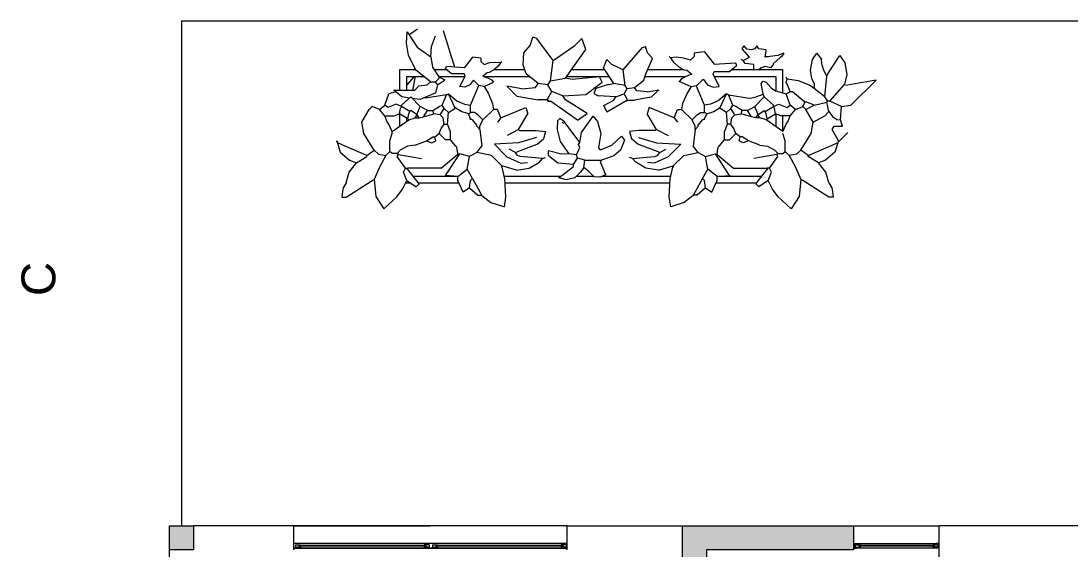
# Model space of a CAD drawing. Header units: inches. Extents: x -1721 to -596, y -6348 to -3031.
# Drawn here: x -890.56 to -884.42, y -3222.48 to -3219.39 of the extents above; entities that cross this region are included whole.
import ezdxf

# ---------------------------------------------------------------- set-up
doc = ezdxf.new("R2010")
doc.units = ezdxf.units.IN
doc.header["$MEASUREMENT"] = 0
for name, color, linetype, lineweight in [('0_Num_Penna__7', 7, 'Continuous', 18), ('A-FLOR-FTPT_Num_Penna__6', 6, 'Continuous', 18), ('A-FLOR-PATT_Num_Penna__8', 8, 'Continuous', 18), ('A-FURN_Num_Penna__8', 8, 'Continuous', 18), ('A-GLAZ-FULL_Num_Penna__4', 4, 'Continuous', 18), ('A-WALL-FULL_Num_Penna__7', 7, 'Continuous', 18), ('piante_Num_Penna__94', 94, 'Continuous', 18)]:
    doc.layers.add(name, color=color, linetype=linetype, lineweight=lineweight)
doc.styles.add('GENERATED_STYLE_1', font='Arial.ttf')

msp = doc.modelspace()

# ---------------------------------------------------------------- hatches: boundary and pattern name
at = {"layer": 'A-FLOR-PATT_Num_Penna__8', "linetype": 'Continuous', "lineweight": 18}
for points in [[(-889.6878, -3222.3443), (-889.6878, -3222.4843), (-889.5478, -3222.4843), (-889.5478, -3222.3443)], [(-886.6878, -3222.3443), (-886.6878, -3222.5943), (-886.5478, -3222.5943), (-886.5478, -3222.4843), (-885.6878, -3222.4843), (-885.6878, -3222.3443)], [(-888.946, -3222.4481), (-888.9627, -3222.4481), (-888.9627, -3222.4743), (-888.946, -3222.4743), (-888.946, -3222.4718), (-888.9602, -3222.4718), (-888.9602, -3222.4506), (-888.946, -3222.4506)], [(-887.3794, -3222.4481), (-887.3794, -3222.4506), (-887.3652, -3222.4506), (-887.3652, -3222.4718), (-887.3794, -3222.4718), (-887.3794, -3222.4743), (-887.3627, -3222.4743), (-887.3627, -3222.4481)], [(-885.6853, -3222.4718), (-885.6853, -3222.4481), (-885.6878, -3222.4481), (-885.6878, -3222.4743), (-885.6712, -3222.4743), (-885.6712, -3222.4718)], [(-885.1903, -3222.4718), (-885.2045, -3222.4718), (-885.2045, -3222.4743), (-885.1878, -3222.4743), (-885.1878, -3222.4481), (-885.1903, -3222.4481)]]:
    msp.add_hatch(color=8, dxfattribs=at).paths.add_polyline_path(points)

# ---------------------------------------------------------------- linework, layer by layer
at = {"layer": 'A-FLOR-FTPT_Num_Penna__6', "color": 6, "linetype": 'Continuous', "lineweight": 18}
for q in [(-883.6878, -3219.3943), (-889.6178, -3222.3443)]:
    msp.add_line((-889.6178, -3219.3943), q, dxfattribs=at)
at = {"layer": 'A-FURN_Num_Penna__8', "color": 8, "linetype": 'Continuous', "lineweight": 18}
for p, q in [((-888.9627, -3222.3443), (-888.1627, -3222.3443)), ((-885.6878, -3222.3444), (-885.1878, -3222.3444))]:
    msp.add_line(p, q, dxfattribs=at)
at = {"layer": 'A-FURN_Num_Penna__8', "color": 8, "linetype": 'Continuous', "lineweight": 18, "flags": 128}
for points in [[(-888.3405, -3219.7979), (-888.3405, -3219.6779), (-888.2494, -3219.6779)], [(-888.3008, -3219.7979), (-888.3008, -3219.7177), (-888.2019, -3219.7177)], [(-888.1406, -3219.6779), (-888.0691, -3219.6779)], [(-888.1137, -3219.7177), (-887.9594, -3219.7177)], [(-887.8507, -3219.7177), (-887.5853, -3219.7177)], [(-887.7886, -3219.6779), (-887.6112, -3219.6779)], [(-887.3657, -3219.7177), (-887.1172, -3219.7177)], [(-887.3373, -3219.6779), (-887.1429, -3219.6779)], [(-886.9063, -3219.7177), (-886.6681, -3219.7177)], [(-886.8914, -3219.6779), (-886.6812, -3219.6779)], [(-886.5031, -3219.7177), (-886.1435, -3219.7177), (-886.1435, -3219.8019)], [(-886.4002, -3219.6779), (-886.1037, -3219.6779), (-886.1037, -3219.8137)], [(-888.3405, -3220.0084), (-888.3405, -3219.9378)], [(-888.3008, -3219.9811), (-888.3008, -3219.9626)], [(-886.1435, -3219.9361), (-886.1435, -3220.0107)], [(-886.1037, -3219.9482), (-886.1037, -3220.0379)], [(-888.0008, -3220.302), (-888.2619, -3220.302)], [(-887.3996, -3220.302), (-887.7304, -3220.302)], [(-887.2078, -3220.302), (-887.3091, -3220.302)], [(-886.7568, -3220.302), (-887.158, -3220.302)], [(-888.2784, -3220.3417), (-888.3076, -3220.3417)], [(-887.9946, -3220.3417), (-888.2301, -3220.3417)], [(-886.7616, -3220.3417), (-887.7257, -3220.3417)], [(-886.2571, -3220.3417), (-886.4926, -3220.3417)], [(-889.6878, -3222.3443), (-889.6178, -3222.3443)], [(-887.3627, -3222.3443), (-888.9627, -3222.3443)]]:
    msp.add_lwpolyline(points, dxfattribs=at)
at = {"layer": 'A-GLAZ-FULL_Num_Penna__4', "color": 4, "linetype": 'Continuous', "lineweight": 18}
for p, q in [((-888.1627, -3222.4481), (-888.9627, -3222.4481)), ((-888.9627, -3222.4743), (-888.1794, -3222.4743)), ((-888.1627, -3222.4743), (-888.9627, -3222.4743)), ((-888.9505, -3222.4545), (-888.9505, -3222.4679)), ((-888.9505, -3222.4545), (-888.9213, -3222.4545)), ((-888.9505, -3222.4679), (-888.9213, -3222.4679)), ((-888.1885, -3222.4587), (-888.9313, -3222.4587)), ((-888.9313, -3222.4637), (-888.9313, -3222.4587)), ((-888.1885, -3222.4637), (-888.9313, -3222.4637)), ((-888.9213, -3222.4545), (-888.9213, -3222.4587)), ((-888.9213, -3222.4637), (-888.9213, -3222.4679)), ((-888.1694, -3222.4545), (-888.1985, -3222.4545)), ((-888.1985, -3222.4545), (-888.1985, -3222.4587)), ((-888.1985, -3222.4637), (-888.1985, -3222.4679)), ((-888.1694, -3222.4679), (-888.1985, -3222.4679)), ((-888.1885, -3222.4587), (-888.1885, -3222.4637)), ((-888.1794, -3222.4743), (-888.1627, -3222.4743)), ((-888.1694, -3222.4545), (-888.1694, -3222.4679)), ((-887.3627, -3222.4481), (-888.1627, -3222.4481)), ((-888.1627, -3222.4743), (-887.3794, -3222.4743)), ((-887.3627, -3222.4743), (-888.1627, -3222.4743)), ((-888.1505, -3222.4545), (-888.1505, -3222.4679)), ((-888.1505, -3222.4545), (-888.1213, -3222.4545)), ((-888.1505, -3222.4679), (-888.1213, -3222.4679)), ((-887.3885, -3222.4587), (-888.1313, -3222.4587)), ((-888.1313, -3222.4637), (-888.1313, -3222.4587)), ((-887.3885, -3222.4637), (-888.1313, -3222.4637)), ((-888.1213, -3222.4545), (-888.1213, -3222.4587)), ((-888.1213, -3222.4637), (-888.1213, -3222.4679)), ((-887.3694, -3222.4545), (-887.3985, -3222.4545)), ((-887.3985, -3222.4545), (-887.3985, -3222.4587)), ((-887.3985, -3222.4637), (-887.3985, -3222.4679)), ((-887.3694, -3222.4679), (-887.3985, -3222.4679)), ((-887.3885, -3222.4587), (-887.3885, -3222.4637)), ((-887.3794, -3222.4481), (-887.3794, -3222.4506)), ((-887.3794, -3222.4506), (-887.3652, -3222.4506)), ((-887.3794, -3222.4718), (-887.3794, -3222.4743)), ((-887.3794, -3222.4743), (-887.3627, -3222.4743)), ((-887.3694, -3222.4545), (-887.3694, -3222.4679)), ((-887.3652, -3222.4506), (-887.3652, -3222.4718)), ((-885.6878, -3222.4481), (-885.6712, -3222.4481)), ((-885.6878, -3222.4743), (-885.6712, -3222.4743)), ((-885.6853, -3222.4481), (-885.6853, -3222.4718)), ((-885.6712, -3222.4718), (-885.6853, -3222.4718)), ((-885.6774, -3222.4545), (-885.6482, -3222.4545)), ((-885.6774, -3222.4679), (-885.6774, -3222.4545)), ((-885.6774, -3222.4679), (-885.6482, -3222.4679)), ((-885.6712, -3222.4481), (-885.2045, -3222.4481)), ((-885.6712, -3222.4718), (-885.6712, -3222.4743)), ((-885.2045, -3222.4743), (-885.6712, -3222.4743)), ((-885.2137, -3222.4587), (-885.6582, -3222.4587)), ((-885.6582, -3222.4587), (-885.6582, -3222.4637)), ((-885.2137, -3222.4637), (-885.6582, -3222.4637)), ((-885.6482, -3222.4587), (-885.6482, -3222.4545)), ((-885.6482, -3222.4679), (-885.6482, -3222.4637)), ((-885.1983, -3222.4545), (-885.2237, -3222.4545)), ((-885.2237, -3222.4587), (-885.2237, -3222.4545)), ((-885.2237, -3222.4679), (-885.2237, -3222.4637)), ((-885.1983, -3222.4679), (-885.2237, -3222.4679)), ((-885.2137, -3222.4637), (-885.2137, -3222.4587)), ((-885.1878, -3222.4481), (-885.2045, -3222.4481)), ((-885.2045, -3222.4718), (-885.1903, -3222.4718)), ((-885.2045, -3222.4718), (-885.2045, -3222.4743)), ((-885.2045, -3222.4718), (-885.1903, -3222.4718)), ((-885.2045, -3222.4743), (-885.2045, -3222.4718)), ((-885.1878, -3222.4743), (-885.2045, -3222.4743)), ((-885.1983, -3222.4679), (-885.1983, -3222.4545)), ((-885.1903, -3222.4481), (-885.1903, -3222.4718)), ((-885.1903, -3222.4718), (-885.1903, -3222.4481))]:
    msp.add_line(p, q, dxfattribs=at)
at = {"layer": 'A-WALL-FULL_Num_Penna__7', "color": 7, "linetype": 'Continuous', "lineweight": 18}
for p, q in [((-889.6878, -3222.8943), (-889.6878, -3222.3443)), ((-888.9627, -3222.3443), (-889.5478, -3222.3443)), ((-888.9627, -3222.3443), (-888.9627, -3222.4843)), ((-887.3627, -3222.4843), (-887.3627, -3222.3443)), ((-887.3627, -3222.3443), (-886.6878, -3222.3443)), ((-885.1878, -3225.5043), (-885.1878, -3222.3443)), ((-884.3478, -3222.3443), (-885.1878, -3222.3444))]:
    msp.add_line(p, q, dxfattribs=at)
at = {"layer": 'A-WALL-FULL_Num_Penna__7', "color": 7, "linetype": 'Continuous', "lineweight": 18, "flags": 128}
msp.add_lwpolyline([(-889.6878, -3222.3443), (-889.5478, -3222.3443), (-889.5478, -3222.4843), (-889.6878, -3222.4843)], dxfattribs=at)
msp.add_lwpolyline([(-886.6878, -3222.4843), (-886.6878, -3222.3443), (-885.6878, -3222.3443), (-885.6878, -3222.4843), (-886.5478, -3222.4843), (-886.5478, -3222.5943), (-886.6878, -3222.5943)], close=True, dxfattribs=at)
at = {"layer": 'piante_Num_Penna__94', "color": 94, "linetype": 'Continuous', "lineweight": 18}
for p, q in [((-888.3028, -3219.5241), (-888.2983, -3219.4585)), ((-888.2983, -3219.4585), (-888.2402, -3219.5476)), ((-888.2814, -3219.4713), (-888.2368, -3219.4401)), ((-888.0881, -3219.4507), (-888.0203, -3219.6639)), ((-888.2894, -3219.5944), (-888.3028, -3219.5241)), ((-888.1551, -3219.5429), (-888.1327, -3219.4819)), ((-887.6164, -3219.5811), (-887.5793, -3219.5371)), ((-887.5793, -3219.5371), (-887.5634, -3219.4894)), ((-887.5396, -3219.4974), (-887.5634, -3219.4894)), ((-887.4443, -3219.6244), (-887.5396, -3219.4974)), ((-887.4443, -3219.6244), (-887.3172, -3219.5371)), ((-887.3172, -3219.5371), (-887.2775, -3219.4974)), ((-887.2537, -3219.5609), (-887.2775, -3219.4974)), ((-888.2475, -3219.6818), (-888.2894, -3219.5944)), ((-888.2402, -3219.5476), (-888.1596, -3219.6038)), ((-888.1596, -3219.6038), (-888.1551, -3219.5429)), ((-887.62, -3219.6499), (-887.6164, -3219.5811)), ((-887.3728, -3219.7277), (-887.2537, -3219.5609)), ((-887.0356, -3219.6794), (-886.9228, -3219.5494)), ((-886.9228, -3219.5494), (-886.9045, -3219.5433)), ((-886.8923, -3219.5799), (-886.9045, -3219.5433)), ((-886.8637, -3219.6138), (-886.8923, -3219.5799)), ((-886.6197, -3219.5798), (-886.561, -3219.5725)), ((-886.6197, -3219.5798), (-886.6197, -3219.6018)), ((-886.561, -3219.5725), (-886.5024, -3219.6458)), ((-886.3393, -3219.5572), (-886.3271, -3219.5389)), ((-886.2965, -3219.6061), (-886.3393, -3219.5572)), ((-886.3116, -3219.5589), (-886.3271, -3219.5389)), ((-886.2866, -3219.5633), (-886.3116, -3219.5589)), ((-886.2657, -3219.5567), (-886.2866, -3219.5633)), ((-886.2538, -3219.5389), (-886.2657, -3219.5567)), ((-886.2416, -3219.5572), (-886.2538, -3219.5389)), ((-886.1988, -3219.5633), (-886.2416, -3219.5572)), ((-886.2049, -3219.6061), (-886.1988, -3219.5695)), ((-886.1988, -3219.5695), (-886.1988, -3219.5633)), ((-886.1311, -3219.596), (-886.176, -3219.6026)), ((-886.1377, -3219.6244), (-886.095, -3219.5878)), ((-886.095, -3219.5817), (-886.1311, -3219.596)), ((-886.095, -3219.5878), (-886.095, -3219.5817)), ((-885.9056, -3219.5817), (-885.9308, -3219.6201)), ((-885.9056, -3219.5817), (-885.8751, -3219.6183)), ((-885.8384, -3219.7038), (-885.7686, -3219.596)), ((-885.7686, -3219.596), (-885.7398, -3219.6387)), ((-888.1596, -3219.6038), (-888.1496, -3219.6648)), ((-887.9158, -3219.6061), (-887.9647, -3219.6672)), ((-887.867, -3219.6122), (-887.9158, -3219.6061)), ((-887.867, -3219.6122), (-887.867, -3219.6305)), ((-887.867, -3219.6305), (-887.8486, -3219.6489)), ((-887.8486, -3219.6489), (-887.8151, -3219.6378)), ((-887.8151, -3219.6378), (-887.7792, -3219.6343)), ((-887.7658, -3219.6578), (-887.7938, -3219.6825)), ((-887.7792, -3219.6343), (-887.7509, -3219.6366)), ((-887.7509, -3219.6366), (-887.7658, -3219.6578)), ((-887.7509, -3219.6366), (-887.7448, -3219.6305)), ((-887.6031, -3219.7038), (-887.62, -3219.6499)), ((-887.4602, -3219.7436), (-887.4443, -3219.6244)), ((-887.1497, -3219.6676), (-887.1313, -3219.6187)), ((-887.1008, -3219.6492), (-887.1313, -3219.6187)), ((-887.0356, -3219.6794), (-887.1008, -3219.6492)), ((-886.9004, -3219.699), (-886.8637, -3219.6138)), ((-886.7589, -3219.6092), (-886.7662, -3219.6018)), ((-886.725, -3219.6064), (-886.7589, -3219.6092)), ((-886.7589, -3219.6092), (-886.7411, -3219.6346)), ((-886.7411, -3219.6346), (-886.7075, -3219.6642)), ((-886.6819, -3219.6106), (-886.725, -3219.6064)), ((-886.6417, -3219.6238), (-886.6819, -3219.6106)), ((-886.6197, -3219.6018), (-886.6417, -3219.6238)), ((-886.5024, -3219.6458), (-886.3778, -3219.6385)), ((-886.4144, -3219.6898), (-886.3704, -3219.6531)), ((-886.3704, -3219.6531), (-886.3778, -3219.6385)), ((-886.3454, -3219.6183), (-886.3332, -3219.6244)), ((-886.3332, -3219.6244), (-886.2965, -3219.6061)), ((-886.321, -3219.6428), (-886.3332, -3219.6244)), ((-886.2721, -3219.6489), (-886.321, -3219.6428)), ((-886.2721, -3219.6794), (-886.2721, -3219.6489)), ((-886.2041, -3219.6594), (-886.2281, -3219.6671)), ((-886.176, -3219.6026), (-886.2049, -3219.6061)), ((-886.186, -3219.6038), (-886.2045, -3219.6038)), ((-886.1744, -3219.6672), (-886.2041, -3219.6594)), ((-886.1622, -3219.655), (-886.1744, -3219.6672)), ((-886.1622, -3219.655), (-886.156, -3219.6489)), ((-886.156, -3219.6428), (-886.1377, -3219.6244)), ((-886.156, -3219.6489), (-886.156, -3219.6428)), ((-886.1037, -3219.6038), (-886.1137, -3219.6038)), ((-885.9308, -3219.6201), (-885.9412, -3219.6813)), ((-885.8734, -3219.6441), (-885.8751, -3219.6183)), ((-885.8629, -3219.6835), (-885.8734, -3219.6441)), ((-885.7398, -3219.6387), (-885.7273, -3219.7065)), ((-888.257, -3219.7177), (-888.3008, -3219.7665)), ((-888.2657, -3219.7979), (-888.2497, -3219.7177)), ((-888.162, -3219.749), (-888.2475, -3219.6818)), ((-888.1496, -3219.6648), (-888.1081, -3219.7259)), ((-888.0747, -3219.6733), (-888.0685, -3219.6611)), ((-888.038, -3219.7038), (-888.0747, -3219.6733)), ((-887.9647, -3219.6672), (-888.0685, -3219.6611)), ((-887.9647, -3219.7038), (-888.038, -3219.7038)), ((-887.9891, -3219.7771), (-887.9586, -3219.7161)), ((-887.9586, -3219.7161), (-887.9647, -3219.7038)), ((-887.8303, -3219.6977), (-887.8548, -3219.7161)), ((-887.8548, -3219.7161), (-887.8263, -3219.7272)), ((-887.8185, -3219.6954), (-887.8303, -3219.6977)), ((-887.7938, -3219.6825), (-887.8185, -3219.6954)), ((-887.5316, -3219.7594), (-887.6031, -3219.7038)), ((-887.1743, -3219.7197), (-887.3331, -3219.7356)), ((-887.1584, -3219.7515), (-887.1743, -3219.7197)), ((-887.0906, -3219.7588), (-887.1497, -3219.6676)), ((-887.0234, -3219.771), (-887.0356, -3219.6794)), ((-886.9135, -3219.7405), (-886.9004, -3219.699)), ((-886.7075, -3219.6642), (-886.6778, -3219.6797)), ((-886.6684, -3219.7178), (-886.694, -3219.7319)), ((-886.6778, -3219.6797), (-886.6636, -3219.6825)), ((-886.6343, -3219.7045), (-886.6684, -3219.7178)), ((-886.6636, -3219.6825), (-886.6343, -3219.7045)), ((-886.5097, -3219.7045), (-886.5024, -3219.6898)), ((-886.4731, -3219.7778), (-886.5097, -3219.7045)), ((-886.5024, -3219.6898), (-886.4144, -3219.6898)), ((-886.2416, -3219.6794), (-886.2721, -3219.6794)), ((-886.2281, -3219.6671), (-886.2416, -3219.6794)), ((-885.9412, -3219.6813), (-885.9339, -3219.7294)), ((-885.8445, -3219.7161), (-885.8629, -3219.6835)), ((-885.8567, -3219.8382), (-885.8445, -3219.7161)), ((-885.8445, -3219.7161), (-885.8384, -3219.7038)), ((-885.7273, -3219.7065), (-885.7407, -3219.7649)), ((-888.2536, -3219.7979), (-888.2292, -3219.7734)), ((-888.2292, -3219.7734), (-888.1803, -3219.7673)), ((-888.1803, -3219.7673), (-888.162, -3219.749)), ((-888.162, -3219.749), (-888.1315, -3219.749)), ((-888.107, -3219.7246), (-888.1315, -3219.749)), ((-888.1192, -3219.7673), (-888.1315, -3219.749)), ((-888.1295, -3219.8135), (-888.1192, -3219.7673)), ((-888.08, -3219.7412), (-888.1204, -3219.7694)), ((-888.076, -3219.7401), (-888.107, -3219.7246)), ((-887.9599, -3219.7801), (-887.9891, -3219.7771)), ((-887.9318, -3219.7683), (-887.9599, -3219.7801)), ((-887.9097, -3219.7405), (-887.9318, -3219.7683)), ((-887.9281, -3219.8871), (-887.8792, -3219.771)), ((-887.8792, -3219.771), (-887.9097, -3219.7405)), ((-887.8486, -3219.7771), (-887.8792, -3219.771)), ((-887.8486, -3219.7771), (-887.7937, -3219.7527)), ((-887.8486, -3219.7771), (-887.8252, -3219.8153)), ((-887.8263, -3219.7272), (-887.805, -3219.7389)), ((-887.805, -3219.7389), (-887.7937, -3219.7527)), ((-887.7148, -3219.7759), (-887.6565, -3219.8332)), ((-887.6269, -3219.7912), (-887.7148, -3219.7759)), ((-887.5475, -3219.7832), (-887.5316, -3219.7594)), ((-887.476, -3219.7674), (-887.5316, -3219.7594)), ((-887.476, -3219.7674), (-887.4602, -3219.7436)), ((-887.4522, -3219.8071), (-887.476, -3219.7674)), ((-887.4602, -3219.7436), (-887.3728, -3219.7277)), ((-887.3331, -3219.7356), (-887.3728, -3219.7277)), ((-887.2537, -3219.823), (-887.1584, -3219.7515)), ((-887.1211, -3219.7649), (-887.1957, -3219.7881)), ((-887.1211, -3219.7649), (-887.0906, -3219.7588)), ((-887.0234, -3219.771), (-887.0906, -3219.7588)), ((-887.0112, -3219.7894), (-887.0234, -3219.771)), ((-886.9684, -3219.7832), (-886.9135, -3219.7405)), ((-886.694, -3219.7319), (-886.7076, -3219.7484)), ((-886.6417, -3219.7778), (-886.7076, -3219.7484)), ((-886.6386, -3219.7771), (-886.662, -3219.8153)), ((-886.6386, -3219.7771), (-886.6081, -3219.771)), ((-886.5592, -3219.8871), (-886.6081, -3219.771)), ((-886.605, -3219.7704), (-886.5683, -3219.7338)), ((-886.5683, -3219.7338), (-886.5419, -3219.7672)), ((-886.5419, -3219.7672), (-886.5082, -3219.7813)), ((-886.5082, -3219.7813), (-886.4731, -3219.7778)), ((-886.2293, -3219.7588), (-886.2171, -3219.7466)), ((-886.2171, -3219.8199), (-886.2293, -3219.7588)), ((-886.2171, -3219.7466), (-886.1988, -3219.7527)), ((-886.1988, -3219.7527), (-886.1697, -3219.7852)), ((-886.0766, -3219.7344), (-886.0827, -3219.7222)), ((-886.0827, -3219.7527), (-886.0766, -3219.7344)), ((-886.0705, -3219.7771), (-886.0827, -3219.7527)), ((-886.0101, -3219.7436), (-886.0766, -3219.7344)), ((-886.0705, -3219.7344), (-886.0766, -3219.7344)), ((-886.0583, -3219.8077), (-886.0705, -3219.7771)), ((-885.9464, -3219.7688), (-886.0101, -3219.7436)), ((-885.9178, -3219.7894), (-885.9464, -3219.7688)), ((-885.9339, -3219.7294), (-885.9178, -3219.7588)), ((-885.9178, -3219.7588), (-885.9178, -3219.7832)), ((-885.8262, -3219.8627), (-885.7407, -3219.7649)), ((-885.5566, -3219.7396), (-885.7346, -3219.771)), ((-885.704, -3219.8871), (-885.5566, -3219.7396)), ((-888.4289, -3219.8871), (-888.4045, -3219.8199)), ((-888.3648, -3219.8081), (-888.4045, -3219.8199)), ((-888.377, -3219.7979), (-888.2536, -3219.7979)), ((-888.3297, -3219.8383), (-888.3768, -3219.7979)), ((-888.3312, -3219.8871), (-888.2762, -3219.8382)), ((-888.2831, -3219.8444), (-888.3297, -3219.8383)), ((-888.2213, -3219.8932), (-888.2762, -3219.8382)), ((-888.1295, -3219.8135), (-888.2222, -3219.8523)), ((-888.1907, -3219.8443), (-888.2011, -3219.8435)), ((-888.0685, -3219.826), (-888.1907, -3219.8443)), ((-888.1295, -3219.8135), (-888.1275, -3219.8135)), ((-888.093, -3219.8871), (-888.0685, -3219.826)), ((-888.0685, -3219.826), (-888.0563, -3219.8199)), ((-888.0197, -3219.8993), (-888.0563, -3219.8199)), ((-888.0563, -3219.8199), (-888.007, -3219.8612)), ((-887.8252, -3219.8153), (-887.7983, -3219.8765)), ((-887.6565, -3219.8332), (-887.5316, -3219.8547)), ((-887.6269, -3219.7912), (-887.5475, -3219.7832)), ((-887.476, -3219.8468), (-887.4522, -3219.8071)), ((-887.3887, -3219.8309), (-887.4522, -3219.8071)), ((-887.3887, -3219.8309), (-887.2537, -3219.823)), ((-887.3728, -3219.8547), (-887.3887, -3219.8309)), ((-887.1957, -3219.7881), (-887.2058, -3219.8173)), ((-887.2058, -3219.8173), (-887.1822, -3219.8321)), ((-887.0784, -3219.8382), (-887.1822, -3219.8321)), ((-887.0906, -3219.8565), (-887.0784, -3219.8382)), ((-887.0784, -3219.8382), (-887.0295, -3219.8199)), ((-887.0295, -3219.8199), (-887.0112, -3219.7894)), ((-887.0112, -3219.8504), (-887.0295, -3219.8199)), ((-887.0112, -3219.7894), (-886.9684, -3219.7832)), ((-886.9562, -3219.8016), (-886.9684, -3219.7832)), ((-886.8724, -3219.84), (-886.9684, -3219.8565)), ((-886.8951, -3219.8077), (-886.9562, -3219.8016)), ((-886.8951, -3219.8077), (-886.8275, -3219.7959)), ((-886.8275, -3219.7959), (-886.8724, -3219.84)), ((-886.662, -3219.8153), (-886.6889, -3219.8765)), ((-886.4309, -3219.8199), (-886.4803, -3219.8612)), ((-886.4676, -3219.8993), (-886.4309, -3219.8199)), ((-886.4187, -3219.826), (-886.4309, -3219.8199)), ((-886.4187, -3219.826), (-886.2965, -3219.8443)), ((-886.3943, -3219.8871), (-886.4187, -3219.826)), ((-886.2965, -3219.8443), (-886.2688, -3219.842)), ((-886.2688, -3219.842), (-886.2167, -3219.8212)), ((-886.266, -3219.8932), (-886.211, -3219.8382)), ((-886.211, -3219.8382), (-886.2171, -3219.8199)), ((-886.156, -3219.8871), (-886.211, -3219.8382)), ((-886.1697, -3219.7852), (-886.1447, -3219.8016)), ((-886.1447, -3219.8016), (-886.0827, -3219.8199)), ((-886.0827, -3219.8199), (-886.0583, -3219.8077)), ((-886.0583, -3219.8871), (-886.0827, -3219.8199)), ((-886.0461, -3219.8077), (-886.0583, -3219.8077)), ((-885.9728, -3219.8688), (-886.0461, -3219.8077)), ((-885.9178, -3219.7894), (-885.9178, -3219.7832)), ((-885.8567, -3219.8382), (-885.9178, -3219.7894)), ((-885.8384, -3219.8627), (-885.8567, -3219.8382)), ((-888.5205, -3219.9115), (-888.5022, -3219.8932)), ((-888.4595, -3219.9115), (-888.5022, -3219.8932)), ((-888.4595, -3219.9115), (-888.4289, -3219.8871)), ((-888.4106, -3219.8993), (-888.4289, -3219.8871)), ((-888.3617, -3219.881), (-888.4106, -3219.8993)), ((-888.3312, -3219.8932), (-888.3617, -3219.881)), ((-888.3434, -3219.936), (-888.3373, -3219.9054)), ((-888.3373, -3219.9054), (-888.3312, -3219.8932)), ((-888.3312, -3219.8932), (-888.3312, -3219.8871)), ((-888.2823, -3219.9237), (-888.3312, -3219.8932)), ((-888.2222, -3219.8523), (-888.2681, -3219.8463)), ((-888.2396, -3219.936), (-888.2213, -3219.8932)), ((-888.1785, -3219.9176), (-888.2213, -3219.8932)), ((-888.148, -3219.9176), (-888.1113, -3219.8932)), ((-888.1113, -3219.8932), (-888.093, -3219.8871)), ((-888.1052, -3219.9421), (-888.0808, -3219.9054)), ((-888.0808, -3219.9054), (-888.093, -3219.8871)), ((-888.0563, -3219.9298), (-888.0808, -3219.9054)), ((-888.0563, -3219.9298), (-888.0197, -3219.9054)), ((-887.983, -3219.9237), (-888.0197, -3219.8993)), ((-888.0197, -3219.9054), (-888.0197, -3219.8993)), ((-888.007, -3219.8612), (-887.9621, -3219.8812)), ((-887.9621, -3219.8812), (-887.9281, -3219.8871)), ((-887.9281, -3219.9298), (-887.9281, -3219.8871)), ((-887.7983, -3219.8765), (-887.7937, -3219.9115)), ((-887.7509, -3219.9604), (-887.6043, -3219.8993)), ((-887.6043, -3219.8993), (-887.5921, -3219.936)), ((-887.476, -3219.8547), (-887.5316, -3219.8547)), ((-887.476, -3219.8547), (-887.476, -3219.8468)), ((-887.4681, -3219.8627), (-887.476, -3219.8547)), ((-887.476, -3219.8627), (-887.476, -3219.8547)), ((-887.476, -3219.8627), (-887.4681, -3219.8627)), ((-887.4681, -3219.8627), (-887.4602, -3219.8627)), ((-887.3014, -3219.9738), (-887.4602, -3219.8627)), ((-887.2458, -3219.9341), (-887.3728, -3219.8547)), ((-887.149, -3219.8885), (-887.0906, -3219.8565)), ((-887.131, -3219.9246), (-887.149, -3219.8885)), ((-887.131, -3219.9246), (-887.0234, -3219.8627)), ((-887.0173, -3219.8627), (-887.0234, -3219.8627)), ((-887.0173, -3219.8627), (-887.0112, -3219.8565)), ((-887.0112, -3219.8627), (-887.0173, -3219.8627)), ((-887.0112, -3219.8565), (-887.0112, -3219.8504)), ((-887.0112, -3219.8565), (-886.9684, -3219.8565)), ((-887.0112, -3219.8627), (-887.0112, -3219.8565)), ((-886.8829, -3219.8993), (-886.8951, -3219.936)), ((-886.7363, -3219.9604), (-886.8829, -3219.8993)), ((-886.6889, -3219.8765), (-886.6936, -3219.9115)), ((-886.5251, -3219.8812), (-886.5592, -3219.8871)), ((-886.5592, -3219.9298), (-886.5592, -3219.8871)), ((-886.4803, -3219.8612), (-886.5251, -3219.8812)), ((-886.5042, -3219.9237), (-886.4676, -3219.8993)), ((-886.4676, -3219.9054), (-886.4676, -3219.8993)), ((-886.4309, -3219.9298), (-886.4676, -3219.9054)), ((-886.4309, -3219.9298), (-886.4065, -3219.9054)), ((-886.4065, -3219.9054), (-886.3943, -3219.8871)), ((-886.3821, -3219.9421), (-886.4065, -3219.9054)), ((-886.3759, -3219.8932), (-886.3943, -3219.8871)), ((-886.3393, -3219.9176), (-886.3759, -3219.8932)), ((-886.3088, -3219.9176), (-886.266, -3219.8932)), ((-886.2477, -3219.936), (-886.266, -3219.8932)), ((-886.2049, -3219.9237), (-886.156, -3219.8932)), ((-886.156, -3219.8932), (-886.1255, -3219.881)), ((-886.156, -3219.8932), (-886.156, -3219.8871)), ((-886.1499, -3219.9054), (-886.156, -3219.8932)), ((-886.1438, -3219.936), (-886.1499, -3219.9054)), ((-886.1255, -3219.881), (-886.0766, -3219.8993)), ((-886.0766, -3219.8993), (-886.0583, -3219.8871)), ((-886.0278, -3219.9115), (-886.0583, -3219.8871)), ((-886.0278, -3219.9115), (-885.985, -3219.8932)), ((-885.985, -3219.8932), (-885.9728, -3219.8688)), ((-885.9667, -3219.9115), (-885.985, -3219.8932)), ((-885.9606, -3219.8688), (-885.9728, -3219.8688)), ((-885.9667, -3219.9115), (-885.9178, -3219.8871)), ((-885.9178, -3219.8871), (-885.9606, -3219.8688)), ((-885.9178, -3219.8871), (-885.8445, -3219.8688)), ((-885.8445, -3219.8688), (-885.8384, -3219.8627)), ((-885.8323, -3219.9237), (-885.8445, -3219.8688)), ((-885.8262, -3219.8627), (-885.8384, -3219.8627)), ((-885.759, -3219.8932), (-885.8262, -3219.8627)), ((-885.7651, -3219.9726), (-885.759, -3219.8932)), ((-885.759, -3219.8932), (-885.704, -3219.8871)), ((-888.5633, -3219.9848), (-888.5205, -3219.9115)), ((-888.4289, -3219.9482), (-888.4595, -3219.9115)), ((-888.4167, -3219.9787), (-888.4289, -3219.9482)), ((-888.4289, -3219.9482), (-888.374, -3219.9482)), ((-888.374, -3219.9482), (-888.3434, -3219.936)), ((-888.2946, -3219.9665), (-888.3434, -3219.936)), ((-888.2946, -3219.9665), (-888.2884, -3219.936)), ((-888.2884, -3219.9726), (-888.2946, -3219.9665)), ((-888.2884, -3219.936), (-888.2823, -3219.9237)), ((-888.2884, -3219.9726), (-888.2518, -3219.9604)), ((-888.2762, -3219.9176), (-888.2823, -3219.9237)), ((-888.2396, -3219.9421), (-888.2762, -3219.9176)), ((-888.2518, -3219.9604), (-888.2396, -3219.9421)), ((-888.2518, -3219.9604), (-888.2274, -3219.9604)), ((-888.2396, -3219.9421), (-888.2396, -3219.936)), ((-888.2274, -3219.9604), (-888.2396, -3219.9421)), ((-888.2274, -3219.9604), (-888.2029, -3219.9543)), ((-888.2029, -3219.9543), (-888.1785, -3219.9176)), ((-888.2029, -3219.9543), (-888.1418, -3219.936)), ((-888.1785, -3219.9176), (-888.148, -3219.9176)), ((-888.1418, -3219.936), (-888.148, -3219.9176)), ((-888.1052, -3219.9421), (-888.1418, -3219.936)), ((-888.0869, -3219.9604), (-888.1052, -3219.9421)), ((-888.0808, -3219.997), (-888.0869, -3219.9604)), ((-888.0624, -3219.997), (-888.0563, -3219.9298)), ((-887.9403, -3219.936), (-887.983, -3219.9237)), ((-887.9403, -3219.936), (-887.9281, -3219.9298)), ((-887.9281, -3219.9665), (-887.9403, -3219.936)), ((-887.9036, -3219.9298), (-887.9281, -3219.9298)), ((-887.9158, -3219.9726), (-887.9281, -3219.9665)), ((-887.9281, -3219.9726), (-887.9281, -3219.9665)), ((-887.8853, -3219.9421), (-887.9036, -3219.9298)), ((-887.8548, -3219.9726), (-887.8853, -3219.9421)), ((-887.8548, -3219.9726), (-887.7937, -3219.9115)), ((-887.7692, -3219.9115), (-887.7937, -3219.9115)), ((-887.7509, -3219.9604), (-887.7692, -3219.9115)), ((-887.7509, -3219.9604), (-887.7692, -3219.9848)), ((-887.6471, -3220.0276), (-887.5921, -3219.936)), ((-887.4176, -3219.9754), (-887.4054, -3219.9631)), ((-887.381, -3219.9815), (-887.4054, -3219.9631)), ((-887.3014, -3219.9738), (-887.2458, -3219.9341)), ((-887.2781, -3220.0462), (-887.2099, -3219.9509)), ((-887.2099, -3219.9509), (-887.1855, -3219.9815)), ((-886.8402, -3220.0276), (-886.8951, -3219.936)), ((-886.7363, -3219.9604), (-886.718, -3219.9115)), ((-886.7363, -3219.9604), (-886.718, -3219.9848)), ((-886.718, -3219.9115), (-886.6936, -3219.9115)), ((-886.6325, -3219.9726), (-886.6936, -3219.9115)), ((-886.6325, -3219.9726), (-886.6019, -3219.9421)), ((-886.6019, -3219.9421), (-886.5836, -3219.9298)), ((-886.5836, -3219.9298), (-886.5592, -3219.9298)), ((-886.5714, -3219.9726), (-886.5592, -3219.9665)), ((-886.547, -3219.936), (-886.5592, -3219.9298)), ((-886.5592, -3219.9665), (-886.547, -3219.936)), ((-886.5592, -3219.9726), (-886.5592, -3219.9665)), ((-886.547, -3219.936), (-886.5042, -3219.9237)), ((-886.4248, -3219.997), (-886.4309, -3219.9298)), ((-886.4065, -3219.997), (-886.4004, -3219.9604)), ((-886.4004, -3219.9604), (-886.3821, -3219.9421)), ((-886.3821, -3219.9421), (-886.3454, -3219.936)), ((-886.3454, -3219.936), (-886.3393, -3219.9176)), ((-886.2843, -3219.9543), (-886.3454, -3219.936)), ((-886.3088, -3219.9176), (-886.3393, -3219.9176)), ((-886.2843, -3219.9543), (-886.3088, -3219.9176)), ((-886.2599, -3219.9604), (-886.2843, -3219.9543)), ((-886.2599, -3219.9604), (-886.2477, -3219.9421)), ((-886.2355, -3219.9604), (-886.2599, -3219.9604)), ((-886.2477, -3219.9421), (-886.211, -3219.9176)), ((-886.2477, -3219.9421), (-886.2477, -3219.936)), ((-886.2355, -3219.9604), (-886.2477, -3219.9421)), ((-886.1988, -3219.9726), (-886.2355, -3219.9604)), ((-886.211, -3219.9176), (-886.2049, -3219.9237)), ((-886.1988, -3219.936), (-886.2049, -3219.9237)), ((-886.1927, -3219.9665), (-886.1988, -3219.936)), ((-886.1988, -3219.9726), (-886.1927, -3219.9665)), ((-886.1927, -3219.9665), (-886.1438, -3219.936)), ((-886.1133, -3219.9482), (-886.1438, -3219.936)), ((-886.0583, -3219.9482), (-886.1133, -3219.9482)), ((-886.0705, -3219.9787), (-886.0583, -3219.9482)), ((-886.0583, -3219.9482), (-886.0278, -3219.9115)), ((-885.9239, -3219.9848), (-885.9667, -3219.9115)), ((-885.9239, -3219.9848), (-885.8567, -3219.9482)), ((-885.8567, -3219.9482), (-885.8323, -3219.9237)), ((-885.8323, -3219.9237), (-885.8121, -3219.9517)), ((-885.8121, -3219.9517), (-885.7869, -3219.9693)), ((-888.5511, -3220.052), (-888.5633, -3219.9848)), ((-888.4045, -3219.997), (-888.4167, -3219.9787)), ((-888.3862, -3220.0398), (-888.4045, -3219.997)), ((-888.3862, -3220.0398), (-888.2884, -3219.9726)), ((-888.1113, -3220.052), (-888.0991, -3220.0215)), ((-888.0991, -3220.0215), (-888.0808, -3219.997)), ((-888.0808, -3219.997), (-888.0624, -3219.997)), ((-888.044, -3220.0428), (-888.0624, -3219.997)), ((-887.8914, -3220.0031), (-887.9158, -3219.9726)), ((-887.8914, -3220.0093), (-887.8914, -3220.0031)), ((-887.8731, -3220.0276), (-887.8914, -3220.0093)), ((-887.8731, -3220.0093), (-887.8548, -3219.9726)), ((-887.8731, -3220.0276), (-887.8731, -3220.0093)), ((-887.8731, -3220.0276), (-887.8609, -3220.1253)), ((-887.6471, -3220.0276), (-887.7143, -3220.0642)), ((-887.6471, -3220.0276), (-887.641, -3220.0337)), ((-887.4183, -3220.0286), (-887.4176, -3219.9754)), ((-887.3842, -3219.9933), (-887.3921, -3219.9854)), ((-887.2893, -3220.1036), (-887.381, -3219.9815)), ((-887.1855, -3219.9815), (-887.1659, -3220.0521)), ((-886.8402, -3220.0276), (-886.8463, -3220.0337)), ((-886.8402, -3220.0276), (-886.773, -3220.0642)), ((-886.6142, -3220.0093), (-886.6325, -3219.9726)), ((-886.6142, -3220.0276), (-886.6264, -3220.1253)), ((-886.6142, -3220.0276), (-886.5958, -3220.0093)), ((-886.6142, -3220.0276), (-886.6142, -3220.0093)), ((-886.5958, -3220.0031), (-886.5714, -3219.9726)), ((-886.5958, -3220.0093), (-886.5958, -3220.0031)), ((-886.4432, -3220.0428), (-886.4248, -3219.997)), ((-886.4065, -3219.997), (-886.4248, -3219.997)), ((-886.3882, -3220.0215), (-886.4065, -3219.997)), ((-886.3759, -3220.052), (-886.3882, -3220.0215)), ((-886.1011, -3220.0398), (-886.1988, -3219.9726)), ((-886.1011, -3220.0398), (-886.0827, -3219.997)), ((-886.0827, -3219.997), (-886.0705, -3219.9787)), ((-885.9361, -3220.052), (-885.9239, -3219.9848)), ((-885.814, -3220.0276), (-885.8018, -3220.0093)), ((-885.7773, -3220.0948), (-885.814, -3220.0276)), ((-885.8018, -3220.0093), (-885.7529, -3220.0093)), ((-885.7869, -3219.9693), (-885.7651, -3219.9726)), ((-885.7529, -3220.0093), (-885.7651, -3219.9726)), ((-888.49, -3220.1497), (-888.5511, -3220.052)), ((-888.3984, -3220.0948), (-888.3862, -3220.052)), ((-888.3862, -3220.052), (-888.3862, -3220.0398)), ((-888.1846, -3220.0948), (-888.148, -3220.0703)), ((-888.148, -3220.0703), (-888.1357, -3220.0703)), ((-888.1357, -3220.0703), (-888.1113, -3220.052)), ((-888.1296, -3220.0948), (-888.1357, -3220.0703)), ((-888.0747, -3220.0887), (-888.1113, -3220.052)), ((-888.0441, -3220.0887), (-888.0747, -3220.0887)), ((-888.0441, -3220.0887), (-888.044, -3220.0428)), ((-888.0136, -3220.1253), (-888.0441, -3220.0887)), ((-887.5422, -3220.0756), (-887.6466, -3220.1068)), ((-887.641, -3220.0337), (-887.5432, -3220.0337)), ((-887.5432, -3220.0337), (-887.4883, -3220.0398)), ((-887.5371, -3220.1131), (-887.5005, -3220.0826)), ((-887.4883, -3220.0398), (-887.5005, -3220.0826)), ((-887.4015, -3220.0991), (-887.4183, -3220.0286)), ((-887.2893, -3220.1036), (-887.2781, -3220.0462)), ((-887.1659, -3220.0521), (-887.1794, -3220.1342)), ((-887.1014, -3220.1197), (-887.045, -3220.067)), ((-887.045, -3220.067), (-887.0267, -3220.0914)), ((-886.944, -3220.0337), (-886.999, -3220.0398)), ((-886.999, -3220.0398), (-886.9868, -3220.0826)), ((-886.9501, -3220.1131), (-886.9868, -3220.0826)), ((-886.945, -3220.0756), (-886.8406, -3220.1068)), ((-886.8463, -3220.0337), (-886.944, -3220.0337)), ((-886.4737, -3220.1253), (-886.4431, -3220.0887)), ((-886.4431, -3220.0887), (-886.4432, -3220.0428)), ((-886.4431, -3220.0887), (-886.4126, -3220.0887)), ((-886.4126, -3220.0887), (-886.3759, -3220.052)), ((-886.3515, -3220.0703), (-886.3759, -3220.052)), ((-886.3576, -3220.0948), (-886.3515, -3220.0703)), ((-886.3393, -3220.0703), (-886.3515, -3220.0703)), ((-886.3026, -3220.0948), (-886.3393, -3220.0703)), ((-886.0889, -3220.0948), (-886.1011, -3220.052)), ((-885.9972, -3220.1497), (-885.9361, -3220.052)), ((-885.7773, -3220.1009), (-885.7224, -3220.0459)), ((-888.7099, -3220.0948), (-888.6891, -3220.1603)), ((-888.7099, -3220.1009), (-888.7099, -3220.0948)), ((-888.6732, -3220.1192), (-888.7038, -3220.107)), ((-888.5328, -3220.1803), (-888.6732, -3220.1192)), ((-888.5328, -3220.1803), (-888.49, -3220.1497)), ((-888.49, -3220.1497), (-888.4647, -3220.1721)), ((-888.3984, -3220.1559), (-888.3984, -3220.0948)), ((-888.3385, -3220.1486), (-888.3556, -3220.1681)), ((-888.2964, -3220.125), (-888.3385, -3220.1486)), ((-888.2518, -3220.1192), (-888.2964, -3220.125)), ((-888.2518, -3220.1192), (-888.1846, -3220.0948)), ((-888.1846, -3220.0948), (-888.1541, -3220.107)), ((-888.1541, -3220.107), (-888.1296, -3220.0948)), ((-888.0075, -3220.1314), (-888.0136, -3220.1253)), ((-888.0014, -3220.1681), (-888.0075, -3220.1314)), ((-887.8914, -3220.162), (-887.8609, -3220.1253)), ((-887.6466, -3220.1068), (-887.7882, -3220.1146)), ((-887.7882, -3220.1146), (-887.7149, -3220.1875)), ((-887.6654, -3220.162), (-887.702, -3220.1436)), ((-887.6654, -3220.162), (-887.6165, -3220.1436)), ((-887.6165, -3220.1436), (-887.5371, -3220.1131)), ((-887.3504, -3220.1708), (-887.4015, -3220.0991)), ((-887.3077, -3220.1769), (-887.2893, -3220.1342)), ((-887.2954, -3220.1159), (-887.2893, -3220.1036)), ((-887.2893, -3220.1342), (-887.2954, -3220.1159)), ((-887.1672, -3220.1464), (-887.1794, -3220.1342)), ((-887.1672, -3220.1464), (-887.1014, -3220.1197)), ((-887.0509, -3220.149), (-887.0901, -3220.1814)), ((-887.0267, -3220.0914), (-887.0509, -3220.149)), ((-886.8707, -3220.1436), (-886.9501, -3220.1131)), ((-886.8218, -3220.162), (-886.8707, -3220.1436)), ((-886.8406, -3220.1068), (-886.699, -3220.1146)), ((-886.8218, -3220.162), (-886.7852, -3220.1436)), ((-886.699, -3220.1146), (-886.7723, -3220.1875)), ((-886.5958, -3220.162), (-886.6264, -3220.1253)), ((-886.4859, -3220.1681), (-886.4798, -3220.1314)), ((-886.4798, -3220.1314), (-886.4737, -3220.1253)), ((-886.3332, -3220.107), (-886.3576, -3220.0948)), ((-886.3026, -3220.0948), (-886.3332, -3220.107)), ((-886.2355, -3220.1192), (-886.3026, -3220.0948)), ((-886.2355, -3220.1192), (-886.1908, -3220.125)), ((-886.1908, -3220.125), (-886.1487, -3220.1486)), ((-886.1487, -3220.1486), (-886.1316, -3220.1681)), ((-886.0889, -3220.1559), (-886.0889, -3220.0948)), ((-885.9972, -3220.1497), (-886.0225, -3220.1721)), ((-885.9545, -3220.1803), (-885.9972, -3220.1497)), ((-885.9545, -3220.1803), (-885.814, -3220.1192)), ((-885.814, -3220.1192), (-885.7834, -3220.107)), ((-885.7773, -3220.0948), (-885.7981, -3220.1603)), ((-885.7773, -3220.1009), (-885.7773, -3220.0948)), ((-888.6891, -3220.1603), (-888.6358, -3220.2073)), ((-888.6358, -3220.2073), (-888.5938, -3220.223)), ((-888.5938, -3220.223), (-888.5328, -3220.1864)), ((-888.5328, -3220.1864), (-888.5328, -3220.1803)), ((-888.4647, -3220.1721), (-888.4228, -3220.1803)), ((-888.4228, -3220.1803), (-888.4591, -3220.2485)), ((-888.4228, -3220.1803), (-888.3984, -3220.1559)), ((-888.3862, -3220.1681), (-888.3984, -3220.1559)), ((-888.3556, -3220.1681), (-888.3862, -3220.1681)), ((-888.3495, -3220.1742), (-888.3556, -3220.1681)), ((-888.3556, -3220.1864), (-888.3495, -3220.1742)), ((-888.3068, -3220.2536), (-888.3556, -3220.1864)), ((-888.3495, -3220.1742), (-888.2151, -3220.1986)), ((-888.0014, -3220.1742), (-888.0966, -3220.2536)), ((-888.0747, -3220.2963), (-887.991, -3220.1709)), ((-888.0014, -3220.1681), (-888.0014, -3220.1742)), ((-887.9342, -3220.1864), (-887.991, -3220.1709)), ((-887.9464, -3220.2597), (-887.9342, -3220.1864)), ((-887.8914, -3220.162), (-887.9342, -3220.1864)), ((-887.8059, -3220.1803), (-887.8914, -3220.162)), ((-887.7448, -3220.2414), (-887.8059, -3220.1803)), ((-887.7149, -3220.1875), (-887.6329, -3220.2253)), ((-887.6532, -3220.1803), (-887.6654, -3220.162)), ((-887.6349, -3220.1864), (-887.6532, -3220.1803)), ((-887.5066, -3220.1986), (-887.6349, -3220.1864)), ((-887.5251, -3220.2191), (-887.5066, -3220.1986)), ((-887.5066, -3220.1986), (-887.4883, -3220.1925)), ((-887.3959, -3220.1726), (-887.4726, -3220.1525)), ((-887.4726, -3220.183), (-887.4726, -3220.1525)), ((-887.4176, -3220.2258), (-887.4726, -3220.183)), ((-887.3504, -3220.1708), (-887.3959, -3220.1726)), ((-887.3077, -3220.1769), (-887.3504, -3220.1708)), ((-887.326, -3220.2319), (-887.3015, -3220.1953)), ((-887.3015, -3220.1953), (-887.3077, -3220.1769)), ((-887.2588, -3220.2075), (-887.3015, -3220.1953)), ((-887.2649, -3220.2502), (-887.2588, -3220.2075)), ((-887.2588, -3220.2075), (-887.1611, -3220.2075)), ((-887.1672, -3220.2197), (-887.1611, -3220.2075)), ((-887.0901, -3220.1814), (-887.1611, -3220.2075)), ((-886.9806, -3220.1986), (-886.999, -3220.1925)), ((-886.9806, -3220.1986), (-886.8524, -3220.1864)), ((-886.9621, -3220.2191), (-886.9806, -3220.1986)), ((-886.7723, -3220.1875), (-886.8543, -3220.2253)), ((-886.8524, -3220.1864), (-886.834, -3220.1803)), ((-886.834, -3220.1803), (-886.8218, -3220.162)), ((-886.7424, -3220.2414), (-886.6813, -3220.1803)), ((-886.6813, -3220.1803), (-886.5958, -3220.162)), ((-886.5958, -3220.162), (-886.5531, -3220.1864)), ((-886.5531, -3220.1864), (-886.4963, -3220.1709)), ((-886.5409, -3220.2597), (-886.5531, -3220.1864)), ((-886.4126, -3220.2963), (-886.4963, -3220.1709)), ((-886.4859, -3220.1681), (-886.4859, -3220.1742)), ((-886.4859, -3220.1742), (-886.3906, -3220.2536)), ((-886.1377, -3220.1742), (-886.2721, -3220.1986)), ((-886.1805, -3220.2536), (-886.1316, -3220.1864)), ((-886.1377, -3220.1742), (-886.1316, -3220.1681)), ((-886.1316, -3220.1864), (-886.1377, -3220.1742)), ((-886.1316, -3220.1681), (-886.1011, -3220.1681)), ((-886.1011, -3220.1681), (-886.0889, -3220.1559)), ((-886.0644, -3220.1803), (-886.0889, -3220.1559)), ((-886.0225, -3220.1721), (-886.0644, -3220.1803)), ((-886.0644, -3220.1803), (-886.0281, -3220.2485)), ((-885.9545, -3220.1864), (-885.9545, -3220.1803)), ((-885.8934, -3220.223), (-885.9545, -3220.1864)), ((-885.8514, -3220.2073), (-885.8934, -3220.223)), ((-885.7981, -3220.1603), (-885.8514, -3220.2073)), ((-888.6366, -3220.278), (-888.5938, -3220.223)), ((-888.4591, -3220.2485), (-888.49, -3220.3208)), ((-888.319, -3220.278), (-888.3068, -3220.2536)), ((-888.3068, -3220.2536), (-888.3007, -3220.2536)), ((-888.2274, -3220.3452), (-888.3007, -3220.2536)), ((-888.3007, -3220.2536), (-888.2946, -3220.2536)), ((-888.0966, -3220.2536), (-888.2946, -3220.2536)), ((-888.0966, -3220.2536), (-888.0947, -3220.2536)), ((-888.0014, -3220.3025), (-887.9464, -3220.2597)), ((-887.9158, -3220.3147), (-887.9464, -3220.2597)), ((-887.7271, -3220.3161), (-887.7448, -3220.2414)), ((-887.6593, -3220.2658), (-887.7448, -3220.2414)), ((-887.7448, -3220.2414), (-887.7448, -3220.2475)), ((-887.6593, -3220.2658), (-887.584, -3220.2543)), ((-887.6329, -3220.2253), (-887.5944, -3220.2214)), ((-887.584, -3220.2543), (-887.5251, -3220.2191)), ((-887.326, -3220.2319), (-887.4176, -3220.2258)), ((-887.4115, -3220.3113), (-887.326, -3220.2441)), ((-887.326, -3220.2441), (-887.326, -3220.2319)), ((-887.2649, -3220.2502), (-887.2832, -3220.2747)), ((-887.2344, -3220.2747), (-887.2649, -3220.2502)), ((-887.1366, -3220.293), (-887.1672, -3220.2197)), ((-886.9032, -3220.2543), (-886.9621, -3220.2191)), ((-886.8279, -3220.2658), (-886.9032, -3220.2543)), ((-886.8543, -3220.2253), (-886.8928, -3220.2214)), ((-886.8279, -3220.2658), (-886.7424, -3220.2414)), ((-886.7602, -3220.3161), (-886.7424, -3220.2414)), ((-886.7424, -3220.2414), (-886.7424, -3220.2475)), ((-886.5714, -3220.3147), (-886.5409, -3220.2597)), ((-886.4859, -3220.3025), (-886.5409, -3220.2597)), ((-886.3906, -3220.2536), (-886.1927, -3220.2536)), ((-886.3906, -3220.2536), (-886.3886, -3220.2536)), ((-886.2599, -3220.3452), (-886.1866, -3220.2536)), ((-886.1866, -3220.2536), (-886.1927, -3220.2536)), ((-886.1805, -3220.2536), (-886.1866, -3220.2536)), ((-886.1683, -3220.278), (-886.1805, -3220.2536)), ((-886.0281, -3220.2485), (-885.9972, -3220.3208)), ((-885.8506, -3220.278), (-885.8934, -3220.223)), ((-888.6549, -3220.3391), (-888.6366, -3220.278)), ((-888.6549, -3220.4246), (-888.5022, -3220.3269)), ((-888.5022, -3220.3269), (-888.49, -3220.3208)), ((-888.49, -3220.3208), (-888.4816, -3220.4189)), ((-888.3245, -3220.3778), (-888.3007, -3220.3269)), ((-888.3007, -3220.3269), (-888.319, -3220.278)), ((-888.3007, -3220.3269), (-888.2457, -3220.3635)), ((-888.0014, -3220.3025), (-888.0747, -3220.2963)), ((-888.0014, -3220.3269), (-888.0014, -3220.3025)), ((-887.9708, -3220.3941), (-888.0014, -3220.3269)), ((-887.9342, -3220.3696), (-887.9281, -3220.3269)), ((-887.9281, -3220.3269), (-887.9158, -3220.3147)), ((-887.9158, -3220.3147), (-887.8617, -3220.413)), ((-887.7214, -3220.4218), (-887.7271, -3220.3161)), ((-887.3678, -3220.3224), (-887.4115, -3220.3113)), ((-887.3173, -3220.3107), (-887.3678, -3220.3224)), ((-887.2832, -3220.2747), (-887.3173, -3220.3107)), ((-887.2051, -3220.3048), (-887.2344, -3220.2747)), ((-887.1715, -3220.3077), (-887.2051, -3220.3048)), ((-887.1366, -3220.293), (-887.1715, -3220.3077)), ((-886.7658, -3220.4218), (-886.7602, -3220.3161)), ((-886.5714, -3220.3147), (-886.6256, -3220.413)), ((-886.5592, -3220.3269), (-886.5714, -3220.3147)), ((-886.5531, -3220.3696), (-886.5592, -3220.3269)), ((-886.5164, -3220.3941), (-886.4859, -3220.3269)), ((-886.4859, -3220.3025), (-886.4126, -3220.2963)), ((-886.4859, -3220.3269), (-886.4859, -3220.3025)), ((-886.4126, -3220.2963), (-886.3943, -3220.3025)), ((-886.1866, -3220.3269), (-886.2416, -3220.3635)), ((-886.1866, -3220.3269), (-886.1683, -3220.278)), ((-886.1627, -3220.3778), (-886.1866, -3220.3269)), ((-885.9972, -3220.3208), (-886.0057, -3220.4189)), ((-885.985, -3220.3269), (-885.9972, -3220.3208)), ((-885.8323, -3220.4246), (-885.985, -3220.3269)), ((-885.8323, -3220.3391), (-885.8506, -3220.278)), ((-888.6723, -3220.3689), (-888.6779, -3220.4042)), ((-888.6549, -3220.3391), (-888.6723, -3220.3689)), ((-888.3582, -3220.4218), (-888.3245, -3220.3778)), ((-888.2457, -3220.3635), (-888.2274, -3220.3452)), ((-887.9342, -3220.3696), (-887.9708, -3220.3941)), ((-887.9342, -3220.3696), (-887.8853, -3220.4124)), ((-886.5531, -3220.3696), (-886.6019, -3220.4124)), ((-886.5531, -3220.3696), (-886.5164, -3220.3941)), ((-886.2416, -3220.3635), (-886.2599, -3220.3452)), ((-886.1291, -3220.4218), (-886.1627, -3220.3778)), ((-885.8323, -3220.3391), (-885.8149, -3220.3689)), ((-885.8149, -3220.3689), (-885.8093, -3220.4042)), ((-888.6779, -3220.4042), (-888.6794, -3220.4246)), ((-888.6794, -3220.4246), (-888.6549, -3220.4246)), ((-888.4816, -3220.4189), (-888.4339, -3220.4924)), ((-888.4339, -3220.4924), (-888.3582, -3220.4218)), ((-887.8853, -3220.4124), (-887.8609, -3220.4124)), ((-887.8617, -3220.413), (-887.8084, -3220.4542)), ((-887.8084, -3220.4542), (-887.7299, -3220.4806)), ((-887.7299, -3220.4806), (-887.7214, -3220.4218)), ((-886.7574, -3220.4806), (-886.7658, -3220.4218)), ((-886.6788, -3220.4542), (-886.7574, -3220.4806)), ((-886.6256, -3220.413), (-886.6788, -3220.4542)), ((-886.6019, -3220.4124), (-886.6264, -3220.4124)), ((-886.0533, -3220.4924), (-886.1291, -3220.4218)), ((-886.0057, -3220.4189), (-886.0533, -3220.4924)), ((-885.8079, -3220.4246), (-885.8323, -3220.4246)), ((-885.8093, -3220.4042), (-885.8079, -3220.4246))]:
    msp.add_line(p, q, dxfattribs=at)
at = {"layer": 'piante_Num_Penna__94', "color": 94, "linetype": 'Continuous', "lineweight": 18, "flags": 128}
msp.add_lwpolyline([(-886.2253, -3220.302), (-886.4865, -3220.302)], dxfattribs=at)

# ---------------------------------------------------------------- texts
at = {"layer": '0_Num_Penna__7', "color": 7, "linetype": 'Continuous', "lineweight": 18, "insert": (-890.3518, -3221.0018), "char_height": 0.19805, "attachment_point": 7, "rotation": 90, "style": 'GENERATED_STYLE_1'}
msp.add_mtext('\\A1;C', dxfattribs=at)

doc.saveas('drawing.dxf')
